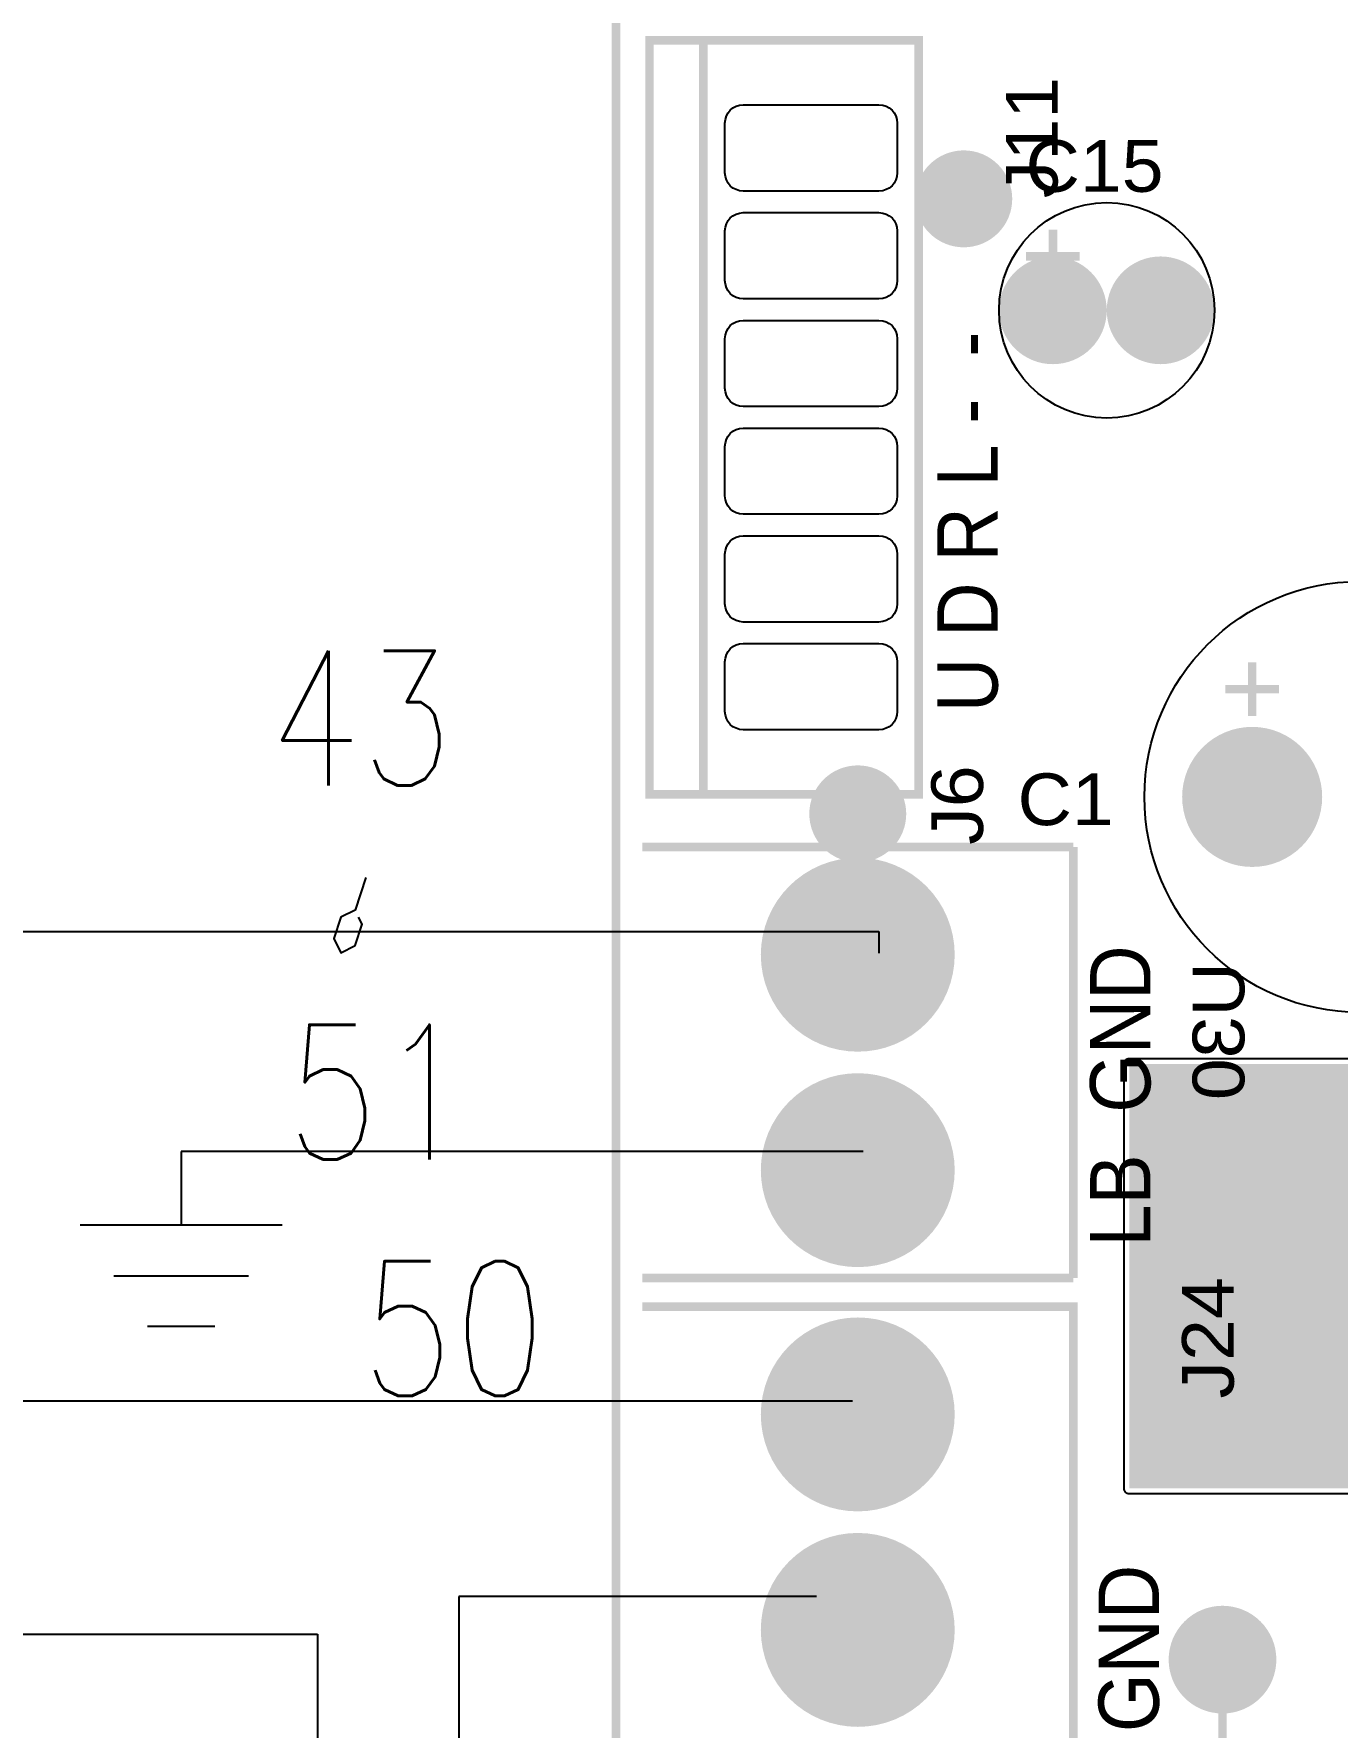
# Model space of a CAD drawing. Header units: inches. Extents: x 18.7 to 39.4, y 4.3 to 20.5.
# Drawn here: x 28.668 to 30.483, y 12.09 to 14.448 of the extents above; entities that cross this region are included whole.
import ezdxf
from ezdxf.enums import TextEntityAlignment as Align

# ---------------------------------------------------------------- set-up
doc = ezdxf.new("R2010")
doc.units = ezdxf.units.IN
doc.header["$MEASUREMENT"] = 0
for name, color, linetype in [('SYMS', 7, 'Continuous'), ('WIREFIXED', 7, 'Continuous'), ('WIRES', 7, 'Continuous')]:
    doc.layers.add(name, color=color, linetype=linetype)
doc.styles.get("Standard").update_dxf_attribs({"font": 'arial.ttf'})
doc.styles.add('WD', font='romans.shx')

# ---------------------------------------------------------------- blocks, each defined once
blk = doc.blocks.new('RPAD')
blk.add_trace([(-0.5, -0.5), (-0.5, 0.5), (0.5, -0.5), (0.5, 0.5)])
blk = doc.blocks.new('EPAD')
at = {"const_width": 0.5}
blk.add_lwpolyline([(-0.25, 0, 1), (0.25, 0, 1)], format="xyb", close=True, dxfattribs=at)
blk = doc.blocks.new('NextionControl')
at = {"const_width": 0.012}
for points in [[(42.4411, 8.1801), (49.3033, 8.1801), (49.3033, 15.503), (42.4411, 15.503), (42.4411, 8.1801)], [(42.4411, 8.1801), (49.3033, 8.1801), (49.3033, 15.503), (42.4411, 15.503), (42.4411, 8.1801)], [(42.4411, 8.1801), (49.3033, 8.1801), (49.3033, 15.503), (42.4411, 15.503), (42.4411, 8.1801)], [(42.4877, 11.9986), (42.8627, 11.9986), (42.8627, 13.0486), (42.4877, 13.0486), (42.4877, 11.9986)], [(42.4877, 11.9986), (42.8627, 11.9986), (42.8627, 13.0486), (42.4877, 13.0486), (42.4877, 11.9986)], [(42.4877, 11.9986), (42.8627, 11.9986), (42.8627, 13.0486), (42.4877, 13.0486), (42.4877, 11.9986)], [(42.5627, 11.9986), (42.5627, 13.0486)], [(42.5627, 11.9986), (42.5627, 13.0486)], [(42.5627, 11.9986), (42.5627, 13.0486)], [(43.0494, 12.7851), (43.0494, 12.7101)], [(43.0494, 12.7851), (43.0494, 12.7101)], [(43.0494, 12.7851), (43.0494, 12.7101)], [(43.0119, 12.7476), (43.0869, 12.7476)], [(43.0119, 12.7476), (43.0869, 12.7476)], [(43.0119, 12.7476), (43.0869, 12.7476)], [(43.3269, 12.1826), (43.3269, 12.1076)], [(43.3269, 12.1826), (43.3269, 12.1076)], [(43.3269, 12.1826), (43.3269, 12.1076)], [(43.2894, 12.1451), (43.3644, 12.1451)], [(43.2894, 12.1451), (43.3644, 12.1451)], [(43.2894, 12.1451), (43.3644, 12.1451)], [(43.0777, 11.9254), (42.4777, 11.9254)], [(43.0777, 11.9254), (42.4777, 11.9254)], [(43.0777, 11.9254), (42.4777, 11.9254)], [(43.0777, 11.9254), (43.0777, 11.3254)], [(43.0777, 11.9254), (43.0777, 11.3254)], [(43.0777, 11.9254), (43.0777, 11.3254)], [(43.0777, 11.3254), (42.4777, 11.3254)], [(43.0777, 11.3254), (42.4777, 11.3254)], [(43.0777, 11.3254), (42.4777, 11.3254)], [(42.4777, 11.2853), (43.0777, 11.2853), (43.0777, 10.0853)], [(42.4777, 11.2853), (43.0777, 11.2853), (43.0777, 10.0853)], [(42.4777, 11.2853), (43.0777, 11.2853), (43.0777, 10.0853)], [(43.2856, 10.6439), (43.2856, 10.7189)], [(43.2856, 10.6439), (43.2856, 10.7189)], [(43.2856, 10.6439), (43.2856, 10.7189)]]:
    blk.add_lwpolyline(points, dxfattribs=at)
for points in [[(42.5927, 12.8641), (42.5927, 12.9331), (42.5933, 12.9383), (42.5947, 12.9432), (42.597, 12.9475), (42.6001, 12.9513), (42.6039, 12.9543), (42.6082, 12.9567), (42.613, 12.9581), (42.6182, 12.9586), (42.8072, 12.9586), (42.8125, 12.9581), (42.8173, 12.9567), (42.8216, 12.9543), (42.8254, 12.9513), (42.8285, 12.9475), (42.8308, 12.9432), (42.8322, 12.9383), (42.8327, 12.9331), (42.8327, 12.8641), (42.8322, 12.8589), (42.8308, 12.8541), (42.8285, 12.8498), (42.8254, 12.846), (42.8216, 12.8429), (42.8173, 12.8406), (42.8125, 12.8391), (42.8072, 12.8386), (42.6182, 12.8386), (42.613, 12.8391), (42.6082, 12.8406), (42.6039, 12.8429), (42.6001, 12.846), (42.597, 12.8498), (42.5947, 12.8541), (42.5933, 12.8589), (42.5927, 12.8641)], [(42.5927, 12.7141), (42.5927, 12.7831), (42.5933, 12.7883), (42.5947, 12.7932), (42.597, 12.7975), (42.6001, 12.8013), (42.6039, 12.8043), (42.6082, 12.8067), (42.613, 12.8081), (42.6182, 12.8086), (42.8072, 12.8086), (42.8125, 12.8081), (42.8173, 12.8067), (42.8216, 12.8043), (42.8254, 12.8013), (42.8285, 12.7975), (42.8308, 12.7932), (42.8322, 12.7883), (42.8327, 12.7831), (42.8327, 12.7141), (42.8322, 12.7089), (42.8308, 12.7041), (42.8285, 12.6998), (42.8254, 12.696), (42.8216, 12.6929), (42.8173, 12.6906), (42.8125, 12.6891), (42.8072, 12.6886), (42.6182, 12.6886), (42.613, 12.6891), (42.6082, 12.6906), (42.6039, 12.6929), (42.6001, 12.696), (42.597, 12.6998), (42.5947, 12.7041), (42.5933, 12.7089), (42.5927, 12.7141)], [(42.5927, 12.5641), (42.5927, 12.6331), (42.5933, 12.6383), (42.5947, 12.6432), (42.597, 12.6475), (42.6001, 12.6513), (42.6039, 12.6543), (42.6082, 12.6567), (42.613, 12.6581), (42.6182, 12.6586), (42.8072, 12.6586), (42.8125, 12.6581), (42.8173, 12.6567), (42.8216, 12.6543), (42.8254, 12.6513), (42.8285, 12.6475), (42.8308, 12.6432), (42.8322, 12.6383), (42.8327, 12.6331), (42.8327, 12.5641), (42.8322, 12.5589), (42.8308, 12.5541), (42.8285, 12.5498), (42.8254, 12.546), (42.8216, 12.5429), (42.8173, 12.5406), (42.8125, 12.5391), (42.8072, 12.5386), (42.6182, 12.5386), (42.613, 12.5391), (42.6082, 12.5406), (42.6039, 12.5429), (42.6001, 12.546), (42.597, 12.5498), (42.5947, 12.5541), (42.5933, 12.5589), (42.5927, 12.5641)], [(42.5927, 12.4141), (42.5927, 12.4831), (42.5933, 12.4883), (42.5947, 12.4932), (42.597, 12.4975), (42.6001, 12.5013), (42.6039, 12.5043), (42.6082, 12.5067), (42.613, 12.5081), (42.6182, 12.5086), (42.8072, 12.5086), (42.8125, 12.5081), (42.8173, 12.5067), (42.8216, 12.5043), (42.8254, 12.5013), (42.8285, 12.4975), (42.8308, 12.4932), (42.8322, 12.4883), (42.8327, 12.4831), (42.8327, 12.4141), (42.8322, 12.4089), (42.8308, 12.4041), (42.8285, 12.3998), (42.8254, 12.396), (42.8216, 12.3929), (42.8173, 12.3906), (42.8125, 12.3891), (42.8072, 12.3886), (42.6182, 12.3886), (42.613, 12.3891), (42.6082, 12.3906), (42.6039, 12.3929), (42.6001, 12.396), (42.597, 12.3998), (42.5947, 12.4041), (42.5933, 12.4089), (42.5927, 12.4141)], [(42.5927, 12.2641), (42.5927, 12.3331), (42.5933, 12.3383), (42.5947, 12.3432), (42.597, 12.3475), (42.6001, 12.3513), (42.6039, 12.3543), (42.6082, 12.3567), (42.613, 12.3581), (42.6182, 12.3586), (42.8072, 12.3586), (42.8125, 12.3581), (42.8173, 12.3567), (42.8216, 12.3543), (42.8254, 12.3513), (42.8285, 12.3475), (42.8308, 12.3432), (42.8322, 12.3383), (42.8327, 12.3331), (42.8327, 12.2641), (42.8322, 12.2589), (42.8308, 12.2541), (42.8285, 12.2498), (42.8254, 12.246), (42.8216, 12.2429), (42.8173, 12.2406), (42.8125, 12.2391), (42.8072, 12.2386), (42.6182, 12.2386), (42.613, 12.2391), (42.6082, 12.2406), (42.6039, 12.2429), (42.6001, 12.246), (42.597, 12.2498), (42.5947, 12.2541), (42.5933, 12.2589), (42.5927, 12.2641)], [(42.5927, 12.1141), (42.5927, 12.1831), (42.5933, 12.1883), (42.5947, 12.1932), (42.597, 12.1975), (42.6001, 12.2013), (42.6039, 12.2043), (42.6082, 12.2067), (42.613, 12.2081), (42.6182, 12.2086), (42.8072, 12.2086), (42.8125, 12.2081), (42.8173, 12.2067), (42.8216, 12.2043), (42.8254, 12.2013), (42.8285, 12.1975), (42.8308, 12.1932), (42.8322, 12.1883), (42.8327, 12.1831), (42.8327, 12.1141), (42.8322, 12.1089), (42.8308, 12.1041), (42.8285, 12.0998), (42.8254, 12.096), (42.8216, 12.0929), (42.8173, 12.0906), (42.8125, 12.0891), (42.8072, 12.0886), (42.6182, 12.0886), (42.613, 12.0891), (42.6082, 12.0906), (42.6039, 12.0929), (42.6001, 12.096), (42.597, 12.0998), (42.5947, 12.1041), (42.5933, 12.1089), (42.5927, 12.1141)]]:
    blk.add_lwpolyline(points, close=True)
blk.add_lwpolyline([(43.6281, 11.6305), (43.1557, 11.6305), (43.1541, 11.6304), (43.1527, 11.63), (43.1514, 11.6293), (43.1503, 11.6284), (43.1494, 11.6273), (43.1487, 11.626), (43.1483, 11.6246), (43.1482, 11.623), (43.1482, 11.623), (43.1482, 11.0325), (43.1483, 11.031), (43.1487, 11.0295), (43.1494, 11.0283), (43.1503, 11.0272), (43.1514, 11.0263), (43.1527, 11.0256), (43.1541, 11.0251), (43.1557, 11.025), (43.6281, 11.025)])
for centre, radius in [((43.1244, 12.6726), 0.15), ((43.1244, 12.6726), 0.15), ((43.1244, 12.6726), 0.15), ((43.4769, 11.9951), 0.3), ((43.4769, 11.9951), 0.3), ((43.4769, 11.9951), 0.3)]:
    blk.add_circle(centre, radius)
at = {"zscale": 1.5}
for p, xscale, yscale in [((42.9253, 12.8278), 0.135, 0.135), ((43.0494, 12.6726), 0.15, 0.15), ((43.1994, 12.6726), 0.15, 0.15), ((43.3269, 11.9951), 0.195, 0.195), ((42.7777, 11.9715), 0.135, 0.135), ((42.7777, 11.7754), 0.27, 0.27), ((42.7777, 11.4754), 0.27, 0.27), ((42.7777, 11.1353), 0.27, 0.27), ((42.7777, 10.8353), 0.27, 0.27), ((43.2856, 10.7939), 0.15, 0.15)]:
    blk.add_blockref('EPAD', p, dxfattribs=dict(at, xscale=xscale, yscale=yscale))
at = {"xscale": 0.5905515, "yscale": 0.4724415, "zscale": 1.5, "rotation": 90}
blk.add_blockref('RPAD', (43.3919, 11.3278), dxfattribs=at)
for s, height, width, p in [('J11', 0.072, 1.041667, (43.0559, 12.8286)), ('J11', 0.072, 1.041667, (43.0559, 12.8286)), ('J11', 0.072, 1.041667, (43.0559, 12.8286)), ('U D R L -  -', 0.084, 0.892857, (42.9726, 12.1132)), ('U D R L -  -', 0.084, 0.892857, (42.9726, 12.1132)), ('U D R L -  -', 0.084, 0.892857, (42.9726, 12.1132)), ('J6', 0.072, 1.041667, (42.9521, 11.9284)), ('J6', 0.072, 1.041667, (42.9521, 11.9284)), ('J6', 0.072, 1.041667, (42.9521, 11.9284)), ('LB  GND', 0.084, 0.892857, (43.1852, 11.3691)), ('LB  GND', 0.084, 0.892857, (43.1852, 11.3691)), ('LB  GND', 0.084, 0.892857, (43.1852, 11.3691)), ('J24', 0.072, 1.041667, (43.3013, 11.1574)), ('J24', 0.072, 1.041667, (43.3013, 11.1574)), ('J24', 0.072, 1.041667, (43.3013, 11.1574)), ('-12V 12V 5V GND', 0.084, 0.892857, (43.197, 10.0699)), ('-12V 12V 5V GND', 0.084, 0.892857, (43.197, 10.0699)), ('-12V 12V 5V GND', 0.084, 0.892857, (43.197, 10.0699))]:
    blk.add_text(s, height=height, rotation=90, dxfattribs=dict(width=width)).set_placement(p)
at = {"width": 1.041667}
for s, p in [('C15', (43.0113, 12.8376)), ('C15', (43.0113, 12.8376)), ('C15', (43.0113, 12.8376)), ('C1', (43.0002, 11.9558)), ('C1', (43.0002, 11.9558)), ('C1', (43.0002, 11.9558))]:
    blk.add_text(s, height=0.072, dxfattribs=at).set_placement(p)
at = {"text_generation_flag": 2, "width": 1.041667}
blk.add_text('U30', height=0.072, rotation=90, dxfattribs=at).set_placement((43.316, 11.7651))
blk.add_text('U30', height=0.072, rotation=90, dxfattribs=at).set_placement((43.316, 11.7651))
blk.add_text('U30', height=0.072, rotation=90, dxfattribs=at).set_placement((43.316, 11.7651))
blk = doc.blocks.new('VGND2')
for p, q in [((0.09375, 0), (-0.09375, 0)), ((-0.0625, -0.046875), (0.0625, -0.046875)), ((-0.03125, -0.09375), (0.03125, -0.09375))]:
    blk.add_line(p, q)
at = {"style": 'WD', "flags": 1}
blk.add_attdef('X2TERM01', (0, 0), '', height=0.01, dxfattribs=at)
blk = doc.blocks.new('WD_WNH')
at = {"linetype": 'Continuous', "style": 'WD', "width": 0.8}
blk.add_attdef('WIRENO', text='', height=0.125, dxfattribs=at).set_placement((0, 0.0625), align=Align.CENTER)
at = {"style": 'WD', "flags": 1}
for tag, p in [('W01USER', (0, 0.0781)), ('W02USER', (0, 0.0703)), ('W03USER', (0, 0.0625)), ('W04USER', (0, 0.0547)), ('W05USER', (0, 0.0469)), ('W06USER', (0, 0.0391)), ('W07USER', (0, 0.0312)), ('W08USER', (0, 0.0234)), ('W09USER', (0, 0.0156)), ('W10USER', (0, 0.0078))]:
    blk.add_attdef(tag, text='', height=0.005, dxfattribs=at).set_placement(p, align=Align.CENTER)

msp = doc.modelspace()

# ---------------------------------------------------------------- linework, layer by layer
at = {"layer": 'WIREFIXED'}
msp.add_lwpolyline([(29.1306, 13.2732), (29.1155, 13.2279), (29.0957, 13.218), (29.0858, 13.1883), (29.0957, 13.1686), (29.1155, 13.1785), (29.1254, 13.2081), (29.1204, 13.218)], dxfattribs=at)
at = {"layer": 'WIRES'}
for p, q in [((28.3662, 13.1982), (29.845, 13.1982)), ((29.845, 13.1982), (29.845, 13.1681)), ((29.8229, 12.8916), (28.8736, 12.8916)), ((28.8736, 12.8916), (28.8736, 12.7892)), ((28.5671, 12.5447), (29.8082, 12.5447)), ((29.7581, 12.272), (29.2599, 12.272)), ((29.2599, 12.272), (29.2599, 12.035)), ((27.7658, 12.2197), (29.0634, 12.2197)), ((29.0634, 12.2197), (29.0634, 11.9128))]:
    msp.add_line(p, q, dxfattribs=at)

# ---------------------------------------------------------------- block references
msp.add_blockref('NextionControl', (-12.9621, 1.3904))
at = {"layer": 'SYMS', "xscale": 1.5, "yscale": 1.5, "zscale": 1.5}
msp.add_blockref('VGND2', (28.8736, 12.7892), dxfattribs=at)
at = {"layer": 'WIREFIXED'}
ref = msp.add_blockref('WD_WNH', (29.1056, 13.1982), dxfattribs=dict(at, xscale=1.5, yscale=1.5, zscale=1.5))
ref.add_attrib('WIRENOF', '43', dxfattribs={"linetype": 'Continuous', "height": 0.1875, "style": 'WD', "width": 0.8}).set_placement((29.1234, 13.3453), align=Align.BOTTOM_CENTER)
ref = msp.add_blockref('WD_WNH', (29.1307, 12.6774), dxfattribs=dict(at, xscale=1.5, yscale=1.5, zscale=1.5))
ref.add_attrib('WIRENOF', '51', dxfattribs={"linetype": 'Continuous', "height": 0.1875, "style": 'WD', "width": 0.8}).set_placement((29.1485, 12.8245), align=Align.BOTTOM_CENTER)
ref = msp.add_blockref('WD_WNH', (29.2351, 12.3481), dxfattribs=dict(at, xscale=1.5, yscale=1.5, zscale=1.5))
ref.add_attrib('WIRENOF', '50', dxfattribs={"linetype": 'Continuous', "height": 0.1875, "style": 'WD', "width": 0.8}).set_placement((29.2529, 12.4952), align=Align.BOTTOM_CENTER)

doc.saveas('drawing.dxf')
